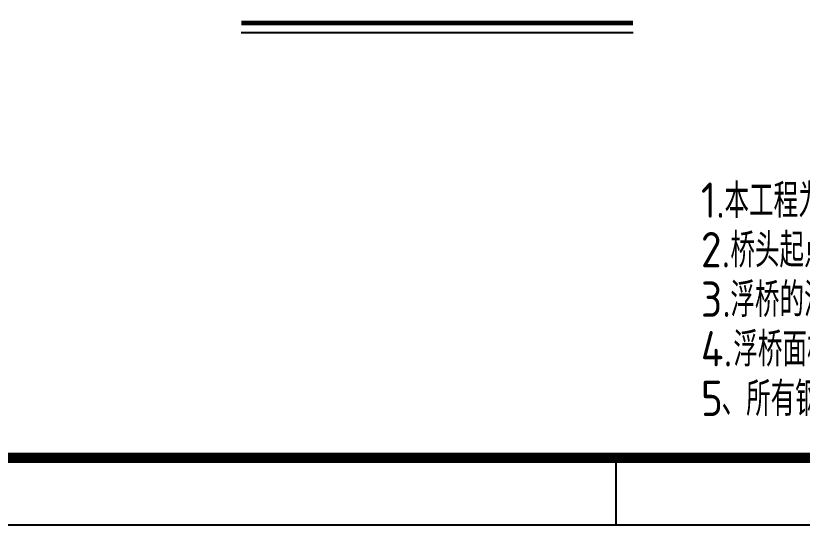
# Model space of a CAD drawing. Extents: x 396092 to 455492, y 17293 to 132793.
# Drawn here: x 416883 to 428562, y 90793 to 98354 of the extents above; entities that cross this region are included whole.
import ezdxf

# ---------------------------------------------------------------- set-up
doc = ezdxf.new("R2010")
doc.units = 0
doc.header["$LTSCALE"] = 1000
doc.header["$MEASUREMENT"] = 0
doc.layers.add('DIM_SYMB', color=3, linetype='Continuous')
doc.layers.add('PUB_TEXT', color=7, linetype='Continuous')
doc.styles.get("Standard").update_dxf_attribs({"font": 'gbenor.shx', "bigfont": 'gbcbig.shx'})

# ---------------------------------------------------------------- blocks, each defined once
blk = doc.blocks.new('A$Ce900529c')
blk.add_line((1252.47, -1038.99), (1252.47, -1048.99))
blk.add_lwpolyline([(955.47, -628.99), (1549.47, -628.99), (1549.47, -1048.99), (955.47, -1048.99)], close=True)
at = {"const_width": 1.5}
blk.add_lwpolyline([(1539.47, -638.99), (980.47, -638.99), (980.47, -1038.99), (1539.47, -1038.99)], close=True, dxfattribs=at)

msp = doc.modelspace()

# ---------------------------------------------------------------- linework, layer by layer
at = {"layer": 'DIM_SYMB', "const_width": 70}
msp.add_lwpolyline([(420231.9, 98246.2), (426049, 98246.2)], dxfattribs=at)
at = {"layer": 'DIM_SYMB'}
msp.add_lwpolyline([(420231.9, 98106.2), (426049, 98106.2)], dxfattribs=at)

# ---------------------------------------------------------------- block references
at = {"xscale": 100, "yscale": 100, "zscale": 100}
msp.add_blockref('A$Ce900529c', (300545.2, 195692.1), dxfattribs=at)

# ---------------------------------------------------------------- texts
at = {"layer": 'PUB_TEXT'}
for s, height, p in [('本工程为中天左岸游园景观人行浮桥桥。浮桥长', 506.383, (427406.9, 95355)), ('1.', 525, (427056.9, 95355)), ('桥头起点为利用现状桥台架铰接形式，道路边缘顺铺至引桥起点铺装同园路。', 506.383, (427494.4, 94620)), ('2.', 525, (427056.9, 94620)), ('3.', 525, (427056.9, 93885)), ('浮桥的浮体物及浮体物与栏杆、桥面的龙骨连接件，及由浮桥上下起伏引起的变形。由浮桥专业厂家根据相关规范进行制作与安装；', 506.383, (427494.4, 93885)), ('4.', 525, (427056.9, 93150)), ('浮桥面板采用', 506.38, (427538.1, 93150)), ('、所有钢材均整体镀锌。', 506.383, (427363.1, 92415)), ('5', 525, (427056.9, 92415))]:
    msp.add_text(s, height=height, dxfattribs=at).set_placement(p)

doc.saveas('drawing.dxf')
